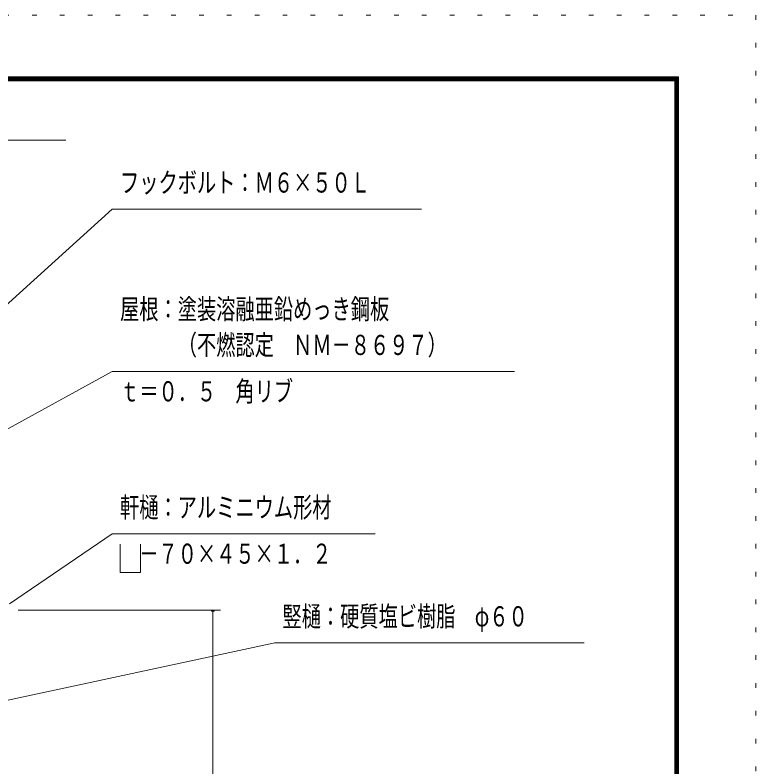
# Model space of a CAD drawing. Units: millimetres, scale not verified. Extents: x -27013 to 27023, y -10500 to 10500.
# Drawn here: x 22232 to 27023, y 5638 to 10500 of the extents above; entities that cross this region are included whole.
import ezdxf
from ezdxf.enums import TextEntityAlignment as Align

# ---------------------------------------------------------------- set-up
doc = ezdxf.new("R2010")
doc.units = ezdxf.units.MM
doc.header["$LTSCALE"] = 60
doc.linetypes.add('USER4', pattern=[3, 0.5, -2.5])
for name, color, linetype, lineweight in [('0-A_2-52DIM', 3, 'Continuous', 18), ('0-C_F-F1PAPER', 5, 'Continuous', 18), ('0-D_F-E_J_ADD', 5, 'USER4', 18)]:
    doc.layers.add(name, color=color, linetype=linetype, lineweight=lineweight)
doc.styles.add('ＭＳ ゴシック', font='')
doc.styles.get('ＭＳ ゴシック').set_extended_font_data('MS Gothic')

msp = doc.modelspace()

# ---------------------------------------------------------------- linework, layer by layer
at = {"layer": '0-A_2-52DIM'}
for p, q in [((20411.23, 9689.93), (22561.24, 9689.93)), ((22861.23, 9244.93), (21150.17, 7699.55)), ((22861.23, 9244.93), (24861.23, 9244.93)), ((22911.24, 6894.93), (22911.24, 7078.88)), ((22253.48, 6652.53), (23561.24, 6652.53)), ((23521.24, 6652.53), (23501.24, 6652.53)), ((23511.24, 6652.54), (23511.24, 344.93))]:
    msp.add_line(p, q, dxfattribs=at)
for points in [[(25461.23, 8194.93), (22861.23, 8194.93), (21604.94, 7506.15)], [(24561.24, 7144.93), (22861.23, 7144.93), (22197.3, 6692.54)], [(23042.88, 7078.88), (23042.88, 6894.93), (22911.24, 6894.93)], [(21853.72, 5997.63), (23911.24, 6439.95), (25911.23, 6439.95)]]:
    msp.add_lwpolyline(points, dxfattribs=at)
msp.add_arc((23511.24, 6652.53), 10, 180, 0, dxfattribs=at)
at = {"layer": '0-C_F-F1PAPER'}
for points in [[(26522.65, -10000), (-2177.35, -10000), (-2177.35, 10100), (26522.65, 10100)], [(26520.14, -9997.5), (26520.14, 10097.5), (-2174.85, 10097.5), (-2174.85, -9997.5)], [(26517.65, -9995), (26517.65, 10095), (-2172.35, 10095), (-2172.35, -9995)], [(26515.15, -9992.5), (-2169.85, -9992.5), (-2169.85, 10092.5), (26515.15, 10092.5)], [(26512.65, -9990), (26512.65, 10090), (-2167.35, 10090), (-2167.35, -9990)], [(26510.15, -9987.5), (-2164.85, -9987.5), (-2164.85, 10087.5), (26510.15, 10087.5)], [(26507.64, -9985), (26507.64, 10085), (-2162.35, 10085), (-2162.35, -9985)], [(26505.15, -9982.5), (-2159.85, -9982.5), (-2159.85, 10082.5), (26505.15, 10082.5)], [(26502.65, -9980), (-2157.35, -9980), (-2157.35, 10080), (26502.65, 10080)], [(26500.15, -9977.5), (-2154.85, -9977.5), (-2154.85, 10077.5), (26500.15, 10077.5)], [(26497.65, -9975), (26497.65, 10075), (-2152.35, 10075), (-2152.35, -9975)]]:
    msp.add_lwpolyline(points, close=True, dxfattribs=at)
at = {"layer": '0-D_F-E_J_ADD'}
msp.add_lwpolyline([(27022.65, -10500), (-2677.35, -10500), (-2677.35, 10500), (27022.65, 10500)], close=True, dxfattribs=at)

# ---------------------------------------------------------------- texts
at = {"layer": '0-A_2-52DIM', "color": 7, "style": 'ＭＳ ゴシック', "width": 0.7}
for s, p in [('フックボルト：Ｍ６×５０Ｌ', (22911.24, 9312.7)), ('屋根：塗装溶融亜鉛めっき鋼板', (22911.23, 8494.61)), ('\u3000\u3000\u3000（不燃認定\u3000ＮＭ－８６９７）', (22911.23, 8262.7)), ('ｔ＝０．５\u3000角リブ', (22911.23, 7962.7)), ('軒樋：アルミニウム形材', (22911.24, 7212.7)), ('\u3000－７０×４５×１．２', (22911.24, 6912.7)), ('竪樋：硬質塩ビ樹脂\u3000φ６０', (23961.24, 6507.71))]:
    msp.add_text(s, height=130.2, dxfattribs=at).set_placement(p, align=Align.BOTTOM_LEFT)

doc.saveas('drawing.dxf')
